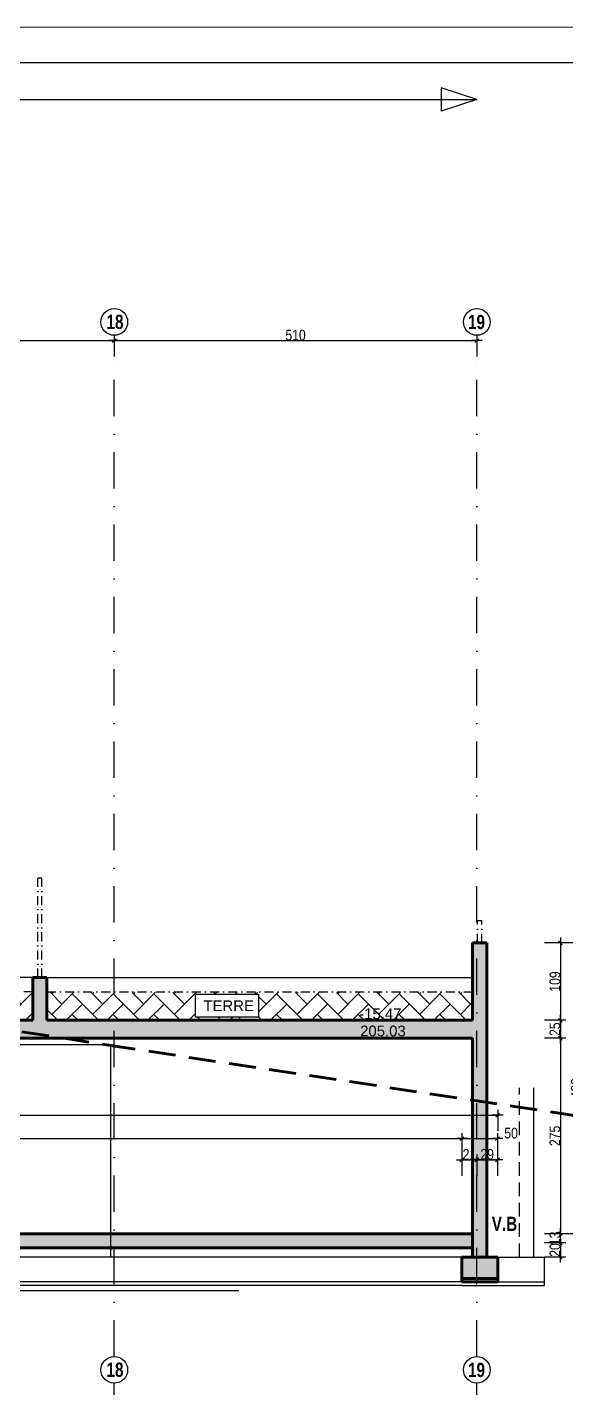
# Model space of a CAD drawing. Header units: millimetres. Extents: x 11663 to 22207, y 4553 to 8762.
# Drawn here: x 20311 to 21069, y 6841 to 8753 of the extents above; entities that cross this region are included whole.
import ezdxf

# ---------------------------------------------------------------- set-up
doc = ezdxf.new("R2010")
doc.units = ezdxf.units.MM
doc.linetypes.add('CACHEX2', pattern=[19.05, 12.7, -6.35])
doc.linetypes.add('TIRETPTX2', pattern=[50.8, 25.4, -12.7, 0, -12.7])
for name, color, linetype in [('01_cote_gen', 4, 'Continuous'), ('01_linteaux', 2, 'Continuous'), ('01_poch_BN', 9, 'Continuous'), ('01_poch_murs', 253, 'Continuous'), ('01_texte', 230, 'Continuous'), ('AA_COTES', 2, 'Continuous')]:
    doc.layers.add(name, color=color, linetype=linetype)
doc.layers.add('01_murs_coup', color=5, linetype='Continuous', lineweight=60)
doc.styles.add('impact', font='impact.ttf')
doc.styles.add('MATTE_TXT', font='arial.ttf')
doc.styles.add('STYLE2', font='ARIALN.TTF')
doc.dimstyles.new('JB50', dxfattribs={"dimscale": 0.1, "dimtxt": 150, "dimasz": 15, "dimexe": 0.1, "dimexo": 0.1, "dimgap": 0.09, "dimtad": 1, "dimdec": 1, "dimdsep": 46, "dimtxsty": 'STYLE2', "dimblk1": 'BOND_G', "dimblk2": 'BOND_D', "dimsah": 1, "dimcen": 1.5, "dimdle": 0.01, "dimse1": 1, "dimse2": 1, "dimclrd": 4, "dimclre": 2, "dimclrt": 6, "dimazin": 2, "dimtfac": 2.333333, "dimtdec": 1, "dimtix": 1, "dimtmove": 2, "dimatfit": 3, "dimldrblk": 'BOND_G', "dimfxl": 1, "dimtolj": 1, "dimtzin": 0, "dimarcsym": 0})
pattern_1 = [(45, (0, 5785.036), (3e-15, 28.73682), [60.96, -20.32]), (135, (14.368, 5799.404), (3e-15, 28.73682), [60.96, -20.32])]

# ---------------------------------------------------------------- blocks, each defined once
blk = doc.blocks.new('BOND_G')
at = {"layer": 'AA_COTES', "color": 0}
for p, q in [((0, -5), (0, 15)), ((5, 0), (-5, 0)), ((1.8, 1.8), (-1.8, -1.8))]:
    blk.add_line(p, q, dxfattribs=at)
blk = doc.blocks.new('BOND_D')
at = {"layer": 'AA_COTES', "color": 0}
for p, q in [((5, 0), (-5, 0)), ((-1.8, -1.8), (1.8, 1.8)), ((0, 5), (0, -15))]:
    blk.add_line(p, q, dxfattribs=at)
blk = doc.blocks.new('*D19')
at = {"layer": '01_cote_gen', "color": 4, "lineweight": -2, "transparency": 16777216}
blk.add_line((19835.2, 8312.7), (20432.1, 8312.7), dxfattribs=at)
at = {"layer": 'Defpoints', "color": 0, "transparency": 16777216}
for p in [(20433.6, 8312.7), (20433.6, 8312.7), (19833.7, 8206.2)]:
    blk.add_point(p, dxfattribs=at)
at = {"layer": '01_cote_gen', "color": 4, "lineweight": -2, "transparency": 16777216, "xscale": 1.5, "yscale": 1.5, "zscale": 1.5, "rotation": 180}
blk.add_blockref('BOND_G', (19833.7, 8312.7), dxfattribs=at)
at = {"layer": '01_cote_gen', "color": 4, "lineweight": -2, "transparency": 16777216, "xscale": 1.5, "yscale": 1.5, "zscale": 1.5}
blk.add_blockref('BOND_D', (20433.6, 8312.7), dxfattribs=at)
at = {"layer": '01_cote_gen', "color": 6, "transparency": 16777216, "insert": (20133.6, 8320.4), "char_height": 15, "attachment_point": 5, "style": 'STYLE2'}
blk.add_mtext('\\A1;600', dxfattribs=at)
blk = doc.blocks.new('*D20')
at = {"layer": '01_cote_gen', "color": 4, "lineweight": -2, "transparency": 16777216}
blk.add_line((20435.1, 8312.7), (20942.1, 8312.7), dxfattribs=at)
at = {"layer": 'Defpoints', "color": 0, "transparency": 16777216}
for p in [(20433.6, 8312.7), (20943.6, 8312.7), (20943.6, 8312.7)]:
    blk.add_point(p, dxfattribs=at)
at = {"layer": '01_cote_gen', "color": 4, "lineweight": -2, "transparency": 16777216, "xscale": 1.5, "yscale": 1.5, "zscale": 1.5, "rotation": 180}
blk.add_blockref('BOND_G', (20433.6, 8312.7), dxfattribs=at)
at = {"layer": '01_cote_gen', "color": 4, "lineweight": -2, "transparency": 16777216, "xscale": 1.5, "yscale": 1.5, "zscale": 1.5}
blk.add_blockref('BOND_D', (20943.6, 8312.7), dxfattribs=at)
at = {"layer": '01_cote_gen', "color": 6, "transparency": 16777216, "insert": (20688.6, 8320.4), "char_height": 15, "attachment_point": 5, "style": 'STYLE2'}
blk.add_mtext('\\A1;510', dxfattribs=at)
blk = doc.blocks.new('*D44')
at = {"layer": '01_cote_gen', "color": 4, "lineweight": -2, "transparency": 16777216}
blk.add_line((19514.5, 7223.9), (20971.4, 7223.9), dxfattribs=at)
at = {"layer": 'Defpoints', "color": 0, "transparency": 16777216}
for p in [(19513, 7232.3), (20972.9, 7223.9), (20972.9, 7055.1)]:
    blk.add_point(p, dxfattribs=at)
at = {"layer": '01_cote_gen', "color": 4, "lineweight": -2, "transparency": 16777216, "xscale": 1.5, "yscale": 1.5, "zscale": 1.5, "rotation": 180}
blk.add_blockref('BOND_G', (19513, 7223.9), dxfattribs=at)
at = {"layer": '01_cote_gen', "color": 4, "lineweight": -2, "transparency": 16777216, "xscale": 1.5, "yscale": 1.5, "zscale": 1.5}
blk.add_blockref('BOND_D', (20972.9, 7223.9), dxfattribs=at)
at = {"layer": '01_cote_gen', "color": 6, "transparency": 16777216, "insert": (20242.9, 7231.6), "char_height": 15, "attachment_point": 5, "style": 'STYLE2'}
blk.add_mtext('\\A1;1460', dxfattribs=at)
blk = doc.blocks.new('*D45')
at = {"layer": '01_cote_gen', "color": 4, "lineweight": -2, "transparency": 16777216}
blk.add_line((19514.5, 7190.9), (20921.1, 7190.9), dxfattribs=at)
at = {"layer": 'Defpoints', "color": 0, "transparency": 16777216}
for p in [(19513, 7201.4), (20922.6, 7190.9), (20922.6, 7055.1)]:
    blk.add_point(p, dxfattribs=at)
at = {"layer": '01_cote_gen', "color": 4, "lineweight": -2, "transparency": 16777216, "xscale": 1.5, "yscale": 1.5, "zscale": 1.5, "rotation": 180}
blk.add_blockref('BOND_G', (19513, 7190.9), dxfattribs=at)
at = {"layer": '01_cote_gen', "color": 4, "lineweight": -2, "transparency": 16777216, "xscale": 1.5, "yscale": 1.5, "zscale": 1.5}
blk.add_blockref('BOND_D', (20922.6, 7190.9), dxfattribs=at)
at = {"layer": '01_cote_gen', "color": 6, "transparency": 16777216, "insert": (20217.8, 7198.5), "char_height": 15, "attachment_point": 5, "style": 'STYLE2'}
blk.add_mtext('\\A1;1409.7', dxfattribs=at)
blk = doc.blocks.new('*D46')
at = {"layer": '01_cote_gen', "color": 4, "lineweight": -2, "transparency": 16777216}
blk.add_line((20924.1, 7190.9), (20971.1, 7190.9), dxfattribs=at)
at = {"layer": 'Defpoints', "color": 0, "transparency": 16777216}
for p in [(20972.6, 7201.4), (20972.6, 7190.9), (20922.6, 7168.4)]:
    blk.add_point(p, dxfattribs=at)
at = {"layer": '01_cote_gen', "color": 4, "lineweight": -2, "transparency": 16777216, "xscale": 1.5, "yscale": 1.5, "zscale": 1.5, "rotation": 180}
blk.add_blockref('BOND_G', (20922.6, 7190.9), dxfattribs=at)
at = {"layer": '01_cote_gen', "color": 4, "lineweight": -2, "transparency": 16777216, "xscale": 1.5, "yscale": 1.5, "zscale": 1.5}
blk.add_blockref('BOND_D', (20972.6, 7190.9), dxfattribs=at)
at = {"layer": '01_cote_gen', "color": 6, "transparency": 16777216, "insert": (20991.7, 7198.5), "char_height": 15, "attachment_point": 5, "style": 'STYLE2'}
blk.add_mtext('\\A1;50', dxfattribs=at)
blk = doc.blocks.new('*D134')
at = {"layer": '01_cote_gen', "color": 4, "lineweight": -2, "transparency": 16777216}
blk.add_line((20924.1, 7161.1), (20942.1, 7161.1), dxfattribs=at)
at = {"layer": 'Defpoints', "color": 0, "transparency": 16777216}
for p in [(20922.6, 7168.4), (20943.6, 7161.1), (20943.6, 7155.3)]:
    blk.add_point(p, dxfattribs=at)
at = {"layer": '01_cote_gen', "color": 4, "lineweight": -2, "transparency": 16777216, "xscale": 1.5, "yscale": 1.5, "zscale": 1.5, "rotation": 180}
blk.add_blockref('BOND_G', (20922.6, 7161.1), dxfattribs=at)
at = {"layer": '01_cote_gen', "color": 4, "lineweight": -2, "transparency": 16777216, "xscale": 1.5, "yscale": 1.5, "zscale": 1.5}
blk.add_blockref('BOND_D', (20943.6, 7161.1), dxfattribs=at)
at = {"layer": '01_cote_gen', "color": 6, "transparency": 16777216, "insert": (20933.1, 7168.6), "char_height": 15, "attachment_point": 5, "style": 'STYLE2'}
blk.add_mtext('\\A1;21', dxfattribs=at)
blk = doc.blocks.new('*D47')
at = {"layer": '01_cote_gen', "color": 4, "lineweight": -2, "transparency": 16777216}
blk.add_line((20945.1, 7161.1), (20971.1, 7161.1), dxfattribs=at)
at = {"layer": 'Defpoints', "color": 0, "transparency": 16777216}
for p in [(20972.6, 7168.4), (20972.6, 7161.1), (20943.6, 7153.6)]:
    blk.add_point(p, dxfattribs=at)
at = {"layer": '01_cote_gen', "color": 4, "lineweight": -2, "transparency": 16777216, "xscale": 1.5, "yscale": 1.5, "zscale": 1.5, "rotation": 180}
blk.add_blockref('BOND_G', (20943.6, 7161.1), dxfattribs=at)
at = {"layer": '01_cote_gen', "color": 4, "lineweight": -2, "transparency": 16777216, "xscale": 1.5, "yscale": 1.5, "zscale": 1.5}
blk.add_blockref('BOND_D', (20972.6, 7161.1), dxfattribs=at)
at = {"layer": '01_cote_gen', "color": 6, "transparency": 16777216, "insert": (20958.1, 7168.7), "char_height": 15, "attachment_point": 5, "style": 'STYLE2'}
blk.add_mtext('\\A1;29', dxfattribs=at)
blk = doc.blocks.new('*D92')
at = {"layer": '01_cote_gen', "color": 4, "lineweight": -2, "transparency": 16777216}
blk.add_line((21061.1, 7464.7), (21061.1, 7358.7), dxfattribs=at)
at = {"layer": 'Defpoints', "color": 0, "transparency": 16777216}
for p in [(20908.6, 7466.2), (20888.6, 7357.2), (21061.1, 7357.2)]:
    blk.add_point(p, dxfattribs=at)
at = {"layer": '01_cote_gen', "color": 4, "lineweight": -2, "transparency": 16777216, "xscale": 1.5, "yscale": 1.5, "zscale": 1.5}
for name, p, rotation in [('BOND_G', (21061.1, 7466.2), 90), ('BOND_D', (21061.1, 7357.2), 270)]:
    blk.add_blockref(name, p, dxfattribs=dict(at, rotation=rotation))
at = {"layer": '01_cote_gen', "color": 6, "transparency": 16777216, "insert": (21053.5, 7411.7), "char_height": 15, "attachment_point": 5, "rotation": 90, "style": 'STYLE2'}
blk.add_mtext('\\A1;109', dxfattribs=at)
blk = doc.blocks.new('*D93')
at = {"layer": '01_cote_gen', "color": 4, "lineweight": -2, "transparency": 16777216}
blk.add_line((21061.1, 7355.7), (21061.1, 7333.7), dxfattribs=at)
at = {"layer": 'Defpoints', "color": 0, "transparency": 16777216}
for p in [(21038.6, 7357.2), (20888.6, 7332.2), (21061.1, 7332.2)]:
    blk.add_point(p, dxfattribs=at)
at = {"layer": '01_cote_gen', "color": 4, "lineweight": -2, "transparency": 16777216, "xscale": 1.5, "yscale": 1.5, "zscale": 1.5}
for name, p, rotation in [('BOND_G', (21061.1, 7357.2), 90), ('BOND_D', (21061.1, 7332.2), 270)]:
    blk.add_blockref(name, p, dxfattribs=dict(at, rotation=rotation))
at = {"layer": '01_cote_gen', "color": 6, "transparency": 16777216, "insert": (21053.5, 7344.7), "char_height": 15, "attachment_point": 5, "rotation": 90, "style": 'STYLE2'}
blk.add_mtext('\\A1;25', dxfattribs=at)
blk = doc.blocks.new('*D94')
at = {"layer": '01_cote_gen', "color": 4, "lineweight": -2, "transparency": 16777216}
blk.add_line((21061.1, 7330.7), (21061.1, 7058.7), dxfattribs=at)
at = {"layer": 'Defpoints', "color": 0, "transparency": 16777216}
for p in [(20846.9, 7332.2), (20847, 7057.2), (21061.1, 7057.2)]:
    blk.add_point(p, dxfattribs=at)
at = {"layer": '01_cote_gen', "color": 4, "lineweight": -2, "transparency": 16777216, "xscale": 1.5, "yscale": 1.5, "zscale": 1.5}
for name, p, rotation in [('BOND_G', (21061.1, 7332.2), 90), ('BOND_D', (21061.1, 7057.2), 270)]:
    blk.add_blockref(name, p, dxfattribs=dict(at, rotation=rotation))
at = {"layer": '01_cote_gen', "color": 6, "transparency": 16777216, "insert": (21053.5, 7194.7), "char_height": 15, "attachment_point": 5, "rotation": 90, "style": 'STYLE2'}
blk.add_mtext('\\A1;275', dxfattribs=at)
blk = doc.blocks.new('*D95')
at = {"layer": '01_cote_gen', "color": 4, "lineweight": -2, "transparency": 16777216}
blk.add_line((21091.3, 7464.7), (21091.3, 7058.7), dxfattribs=at)
at = {"layer": 'Defpoints', "color": 0, "transparency": 16777216}
for p in [(21068.6, 7466.2), (21083.8, 7057.2), (21091.3, 7057.2)]:
    blk.add_point(p, dxfattribs=at)
at = {"layer": '01_cote_gen', "color": 4, "lineweight": -2, "transparency": 16777216, "xscale": 1.5, "yscale": 1.5, "zscale": 1.5}
for name, p, rotation in [('BOND_G', (21091.3, 7466.2), 90), ('BOND_D', (21091.3, 7057.2), 270)]:
    blk.add_blockref(name, p, dxfattribs=dict(at, rotation=rotation))
at = {"layer": '01_cote_gen', "color": 6, "transparency": 16777216, "insert": (21083.6, 7261.7), "char_height": 15, "attachment_point": 5, "rotation": 90, "style": 'STYLE2'}
blk.add_mtext('\\A1;409', dxfattribs=at)
blk = doc.blocks.new('*D98')
at = {"layer": '01_cote_gen', "color": 4, "lineweight": -2, "transparency": 16777216}
for p, q in [((21061.1, 7058.7), (21061.1, 7060.2)), ((21061.1, 7044.2), (21061.1, 7057.2)), ((21061.1, 7042.7), (21061.1, 7041.2))]:
    blk.add_line(p, q, dxfattribs=at)
at = {"layer": 'Defpoints', "color": 0, "transparency": 16777216}
for p in [(20845.3, 7057.2), (20845.3, 7044.2), (21061.1, 7057.2)]:
    blk.add_point(p, dxfattribs=at)
at = {"layer": '01_cote_gen', "color": 4, "lineweight": -2, "transparency": 16777216, "xscale": 1.5, "yscale": 1.5, "zscale": 1.5}
for name, p, rotation in [('BOND_D', (21061.1, 7057.2), 270), ('BOND_G', (21061.1, 7044.2), 90)]:
    blk.add_blockref(name, p, dxfattribs=dict(at, rotation=rotation))
at = {"layer": '01_cote_gen', "color": 6, "transparency": 16777216, "insert": (21053.5, 7050.7), "char_height": 15, "attachment_point": 5, "rotation": 90, "style": 'STYLE2'}
blk.add_mtext('\\A1;13', dxfattribs=at)
blk = doc.blocks.new('*D99')
at = {"layer": '01_cote_gen', "color": 4, "lineweight": -2, "transparency": 16777216}
blk.add_line((21061.1, 7042.7), (21061.1, 7025.9), dxfattribs=at)
at = {"layer": 'Defpoints', "color": 0, "transparency": 16777216}
for p in [(21038.6, 7044.2), (20943.5, 7024.4), (21061.1, 7024.4)]:
    blk.add_point(p, dxfattribs=at)
at = {"layer": '01_cote_gen', "color": 4, "lineweight": -2, "transparency": 16777216, "xscale": 1.5, "yscale": 1.5, "zscale": 1.5}
for name, p, rotation in [('BOND_G', (21061.1, 7044.2), 90), ('BOND_D', (21061.1, 7024.4), 270)]:
    blk.add_blockref(name, p, dxfattribs=dict(at, rotation=rotation))
at = {"layer": '01_cote_gen', "color": 6, "transparency": 16777216, "insert": (21053.5, 7034.3), "char_height": 15, "attachment_point": 5, "rotation": 90, "style": 'STYLE2'}
blk.add_mtext('\\A1;20', dxfattribs=at)

msp = doc.modelspace()

# ---------------------------------------------------------------- hatches: boundary and pattern name
at = {"layer": '01_poch_BN'}
h = msp.add_hatch(color=256, dxfattribs=at)
h.dxf.hatch_style = 1
h.paths.add_polyline_path([(19560.03, 7554.24), (19540.03, 7554.24), (19540.03, 7484.24), (19356.7, 7484.24), (19530.43, 7459.24), (19540.03, 7459.24), (19540.03, 7457.86), (19560.03, 7454.98)])
h.paths.add_polyline_path([(19356.7, 7484.24), (18821.65, 7484.24), (18821.65, 7554.24), (18805.65, 7554.24), (18805.65, 7459.24), (19530.43, 7459.24)])
h.paths.add_polyline_path([(20201.01, 7357.2), (19560.03, 7357.2), (19560.03, 7454.98), (19540.03, 7457.86), (19540.03, 7332.2), (20361.38, 7332.2)])
h.paths.add_polyline_path([(20957.61, 7466.2), (20937.61, 7466.2), (20937.61, 7357.2), (20338.91, 7357.2), (20338.91, 7417.2), (20318.91, 7417.2), (20318.91, 7357.2), (20201.01, 7357.2), (20361.38, 7332.2), (20937.61, 7332.2), (20937.61, 7244.9), (20957.61, 7241.88)])
h.paths.add_polyline_path([(20957.61, 7241.88), (20937.61, 7244.9), (20937.61, 7024.36), (20957.61, 7024.37)])
h.paths.add_polyline_path([(20972.91, 7024.37), (20922.61, 7024.36), (20922.61, 6994.36), (20972.91, 6994.37)])
h.paths.add_polyline_path([(20937.61, 7057.23), (19714.37, 7057.07), (18805.65, 7220.64), (18805.65, 7200.32), (19712.59, 7037.07), (20937.61, 7037.23)])
at = {"layer": '01_poch_murs'}
h = msp.add_hatch(dxfattribs=at)
h.set_pattern_fill('AR-HBONE', color=256, scale=0.2)
h.set_pattern_definition(pattern_1)
h.paths.add_polyline_path([(19833.65, 7396.2), (19560.03, 7396.2), (19560.03, 7357.2), (19833.65, 7357.2)])
h.paths.add_polyline_path([(19950.84, 7396.2), (19833.65, 7396.2), (19833.65, 7357.2), (20201.01, 7357.2)])
h.paths.add_polyline_path([(19935.96, 7361.57), (19847.37, 7361.57), (19847.37, 7392.86), (19935.96, 7392.86)], flags=16)
h.paths.add_polyline_path([(20318.91, 7396.2), (19950.84, 7396.2), (20201.01, 7357.2), (20318.91, 7357.2)])
h.paths.add_polyline_path([(19854.67, 7366.51), (19933.19, 7366.51), (19933.19, 7389.01), (19854.67, 7389.01)], flags=8)
h = msp.add_hatch(dxfattribs=at)
h.set_pattern_fill('AR-HBONE', color=256, scale=0.2)
h.set_pattern_definition(pattern_1)
h.paths.add_polyline_path([(20433.61, 7396.2), (20338.91, 7396.2), (20338.91, 7357.2), (20433.61, 7357.2)])
h.paths.add_polyline_path([(20937.61, 7396.2), (20433.61, 7396.2), (20433.61, 7357.2), (20937.61, 7357.2)])
h.paths.add_polyline_path([(20548.04, 7392.81), (20636.63, 7392.81), (20636.63, 7361.52), (20548.04, 7361.52)], flags=16)
h.paths.add_polyline_path([(20412.19, 7363.44), (20412.19, 7390.06), (20380.96, 7390.06), (20380.96, 7363.44)], flags=24)
h.paths.add_polyline_path([(20555.34, 7366.46), (20633.86, 7366.46), (20633.86, 7388.96), (20555.34, 7388.96)], flags=8)
h.paths.add_polyline_path([(20774.3, 7354.8), (20841.37, 7354.8), (20841.37, 7377.78), (20774.3, 7377.78)], flags=9)

# ---------------------------------------------------------------- linework, layer by layer
at = {"color": 5, "elevation": -11.07, "flags": 128}
msp.add_lwpolyline([(20608.87, 6977.1), (19486.68, 6977.1)], dxfattribs=at)
at = {"layer": '01_linteaux', "linetype": 'TIRETPTX2', "ltscale": 2}
for p, q in [((20433.61, 6884.64), (20433.61, 8290.21)), ((20943.61, 6884.64), (20943.61, 8290.21)), ((20433.61, 5784.28), (20433.61, 6847.02)), ((20943.61, 5784.28), (20943.61, 6847.02))]:
    msp.add_line(p, q, dxfattribs=at)
at = {"layer": '01_linteaux', "linetype": 'TIRETPTX2', "ltscale": 0.5}
for p, q in [((20331.91, 7557.2), (20325.91, 7557.2)), ((20325.91, 7417.2), (20325.91, 7557.2)), ((20331.91, 7417.2), (20331.91, 7557.2)), ((20950.61, 7497.2), (20944.61, 7497.2)), ((20944.61, 7466.2), (20944.61, 7497.2)), ((20950.61, 7466.2), (20950.61, 7497.2)), ((20318.91, 7397.2), (19560.03, 7397.2)), ((20338.91, 7397.2), (20937.61, 7397.2))]:
    msp.add_line(p, q, dxfattribs=at)
at = {"layer": '01_linteaux'}
for p, q in [((20318.91, 7417.2), (19560.03, 7417.2)), ((20338.91, 7417.2), (20937.61, 7417.2)), ((19713.68, 7323.18), (20428.65, 7323.18)), ((20428.61, 7024.36), (20428.65, 7323.18)), ((21023.61, 7024.37), (21023.61, 7262.39)), ((20922.61, 7024.36), (19512.97, 7024.36)), ((20972.91, 7024.37), (21038.61, 7024.37)), ((21038.61, 6984.36), (21038.61, 7024.37)), ((20922.61, 6984.36), (19492.94, 6984.36)), ((20922.61, 6989.36), (19512.94, 6989.36)), ((20922.61, 6984.36), (20972.91, 6984.36)), ((20972.91, 6989.37), (21038.61, 6989.37)), ((20972.91, 6984.36), (21038.61, 6984.36))]:
    msp.add_line(p, q, dxfattribs=at)
at = {"layer": '01_linteaux', "linetype": 'CACHEX2', "ltscale": 1.5}
msp.add_line((21003.61, 7024.37), (21003.61, 7262.39), dxfattribs=at)
at = {"layer": '01_murs_coup', "linetype": 'Continuous', "lineweight": 5}
msp.add_line((22206.96, 8753.36), (11662.74, 8753.36), dxfattribs=at)
at = {"layer": '01_murs_coup'}
for p, q in [((20957.61, 7466.2), (20937.61, 7466.2)), ((20937.61, 7466.2), (20937.61, 7357.2)), ((20957.61, 7466.2), (20957.61, 7024.37)), ((20338.91, 7417.2), (20318.91, 7417.2)), ((20318.91, 7417.2), (20318.91, 7357.2)), ((20338.91, 7357.2), (20338.91, 7417.2)), ((20318.91, 7357.2), (19560.03, 7357.2)), ((20937.61, 7357.2), (20338.91, 7357.2)), ((20937.61, 7332.2), (19540.03, 7332.2)), ((20937.61, 7024.36), (20937.61, 7332.2)), ((19713.66, 7057.07), (20937.61, 7057.23)), ((19712.59, 7037.07), (20937.61, 7037.23)), ((20922.61, 7024.36), (20972.91, 7024.37)), ((20922.61, 6989.36), (20922.61, 7024.36)), ((20972.91, 7024.37), (20972.91, 6989.37)), ((20922.61, 6994.36), (20972.91, 6994.37)), ((20922.61, 6989.36), (20972.91, 6989.37))]:
    msp.add_line(p, q, dxfattribs=at)
at = {"layer": '01_murs_coup', "linetype": 'CACHEX2', "ltscale": 3}
msp.add_lwpolyline([(13488.03, 8634.48), (13898.28, 8541.2), (15673.02, 8173.2), (16272.36, 8041.2), (17563.17, 7756.2), (17904.59, 7693.2), (19739.17, 7429.2), (20425.52, 7322.2), (21080.46, 7223.33)], dxfattribs=at)
at = {"layer": '01_texte'}
for p, q in [((22156.96, 8703.36), (11712.74, 8703.36)), ((20943.61, 8651.73), (20893.31, 8667.97)), ((20893.31, 8667.97), (20893.31, 8635.49)), ((16069.65, 8651.73), (20943.61, 8651.73)), ((20943.61, 8651.73), (20893.31, 8635.49))]:
    msp.add_line(p, q, dxfattribs=at)
msp.add_lwpolyline([(20548.04, 7393.81), (20636.63, 7393.81), (20636.63, 7361.52), (20548.04, 7361.52)], close=True, dxfattribs=at)
for centre in [(20433.61, 8339.02), (20943.61, 8339.02), (20433.61, 6865.83), (20943.61, 6865.83)]:
    msp.add_circle(centre, 18.81, dxfattribs=at)

# ---------------------------------------------------------------- texts
for s, height, style, p in [('19', 20, 'impact', (20931.21, 8328.85)), ('TERRE', 15, 'MATTE_TXT', (20559.09, 7370.21)), ('-15.47', 15, 'MATTE_TXT', (20778.13, 7358.89)), ('205.03', 15, 'MATTE_TXT', (20779.51, 7334.75)), ('V.B', 20, 'impact', (20964.58, 7061.13)), ('19', 20, 'impact', (20931.21, 6855.66))]:
    msp.add_text(s, height=height, dxfattribs=dict(at, style=style)).set_placement(p)
at = {"layer": '01_texte', "char_height": 20, "attachment_point": 1, "line_spacing_factor": 0.895453, "style": 'impact'}
for insert in [(20422.73, 8349.12), (20422.73, 6875.94)]:
    msp.add_mtext('18', dxfattribs=dict(at, insert=insert))

# ---------------------------------------------------------------- dimensions: what is measured, and where the dimension line sits
at = {"layer": '01_cote_gen'}
for base, p1, p2, picture, middle in [((20433.61, 8312.71), (19833.65, 8206.19), (20433.61, 8312.71), '*D19', (20133.63, 8320.38)), ((20943.61, 8312.71), (20433.61, 8312.71), (20943.61, 8312.71), '*D20', (20688.61, 8320.38)), ((20972.91, 7223.89), (19512.95, 7232.29), (20972.91, 7055.13), '*D44', (20242.93, 7231.56)), ((20922.61, 7190.88), (19512.95, 7201.39), (20922.61, 7055.13), '*D45', (20217.78, 7198.54)), ((20943.61, 7161.08), (20922.61, 7168.38), (20943.61, 7155.26), '*D134', (20933.11, 7168.62)), ((20972.61, 7161.08), (20943.61, 7153.58), (20972.61, 7168.38), '*D47', (20958.11, 7168.75))]:
    dim = msp.add_linear_dim(base=base, p1=p1, p2=p2, dimstyle='JB50', dxfattribs=at)
    dim.commit()
    dim.dimension.update_dxf_attribs({"geometry": picture, "text_midpoint": middle})
for base, p1, p2, picture, middle in [((21061.12, 7357.2), (20908.62, 7466.2), (20888.62, 7357.2), '*D92', (21053.45, 7411.7)), ((21091.3, 7057.23), (21068.62, 7466.2), (21083.8, 7057.23), '*D95', (21083.64, 7261.72)), ((21061.12, 7332.2), (21038.62, 7357.2), (20888.62, 7332.2), '*D93', (21053.45, 7344.7)), ((21061.12, 7057.23), (20846.95, 7332.2), (20846.98, 7057.23), '*D94', (21053.45, 7194.72)), ((21061.12, 7057.23), (20845.26, 7044.23), (20845.26, 7057.23), '*D98', (21053.45, 7050.73))]:
    dim = msp.add_linear_dim(base=base, p1=p1, p2=p2, angle=90, dimstyle='JB50', dxfattribs=at)
    dim.commit()
    dim.dimension.update_dxf_attribs({"geometry": picture, "text_midpoint": middle})
dim = msp.add_linear_dim(base=(20972.61, 7190.88), p1=(20922.61, 7168.38), p2=(20972.61, 7201.39), dimstyle='JB50', dxfattribs=at)
dim.commit()
dim.dimension.update_dxf_attribs({"geometry": '*D46', "text_midpoint": (20991.66, 7198.54), "dimtype": 160})
dim = msp.add_linear_dim(base=(21061.12, 7024.37), p1=(21038.62, 7044.23), p2=(20943.5, 7024.37), angle=90, text='20', dimstyle='JB50', dxfattribs=at)
dim.commit()
dim.dimension.update_dxf_attribs({"geometry": '*D99', "text_midpoint": (21053.45, 7034.3)})

doc.saveas('drawing.dxf')
